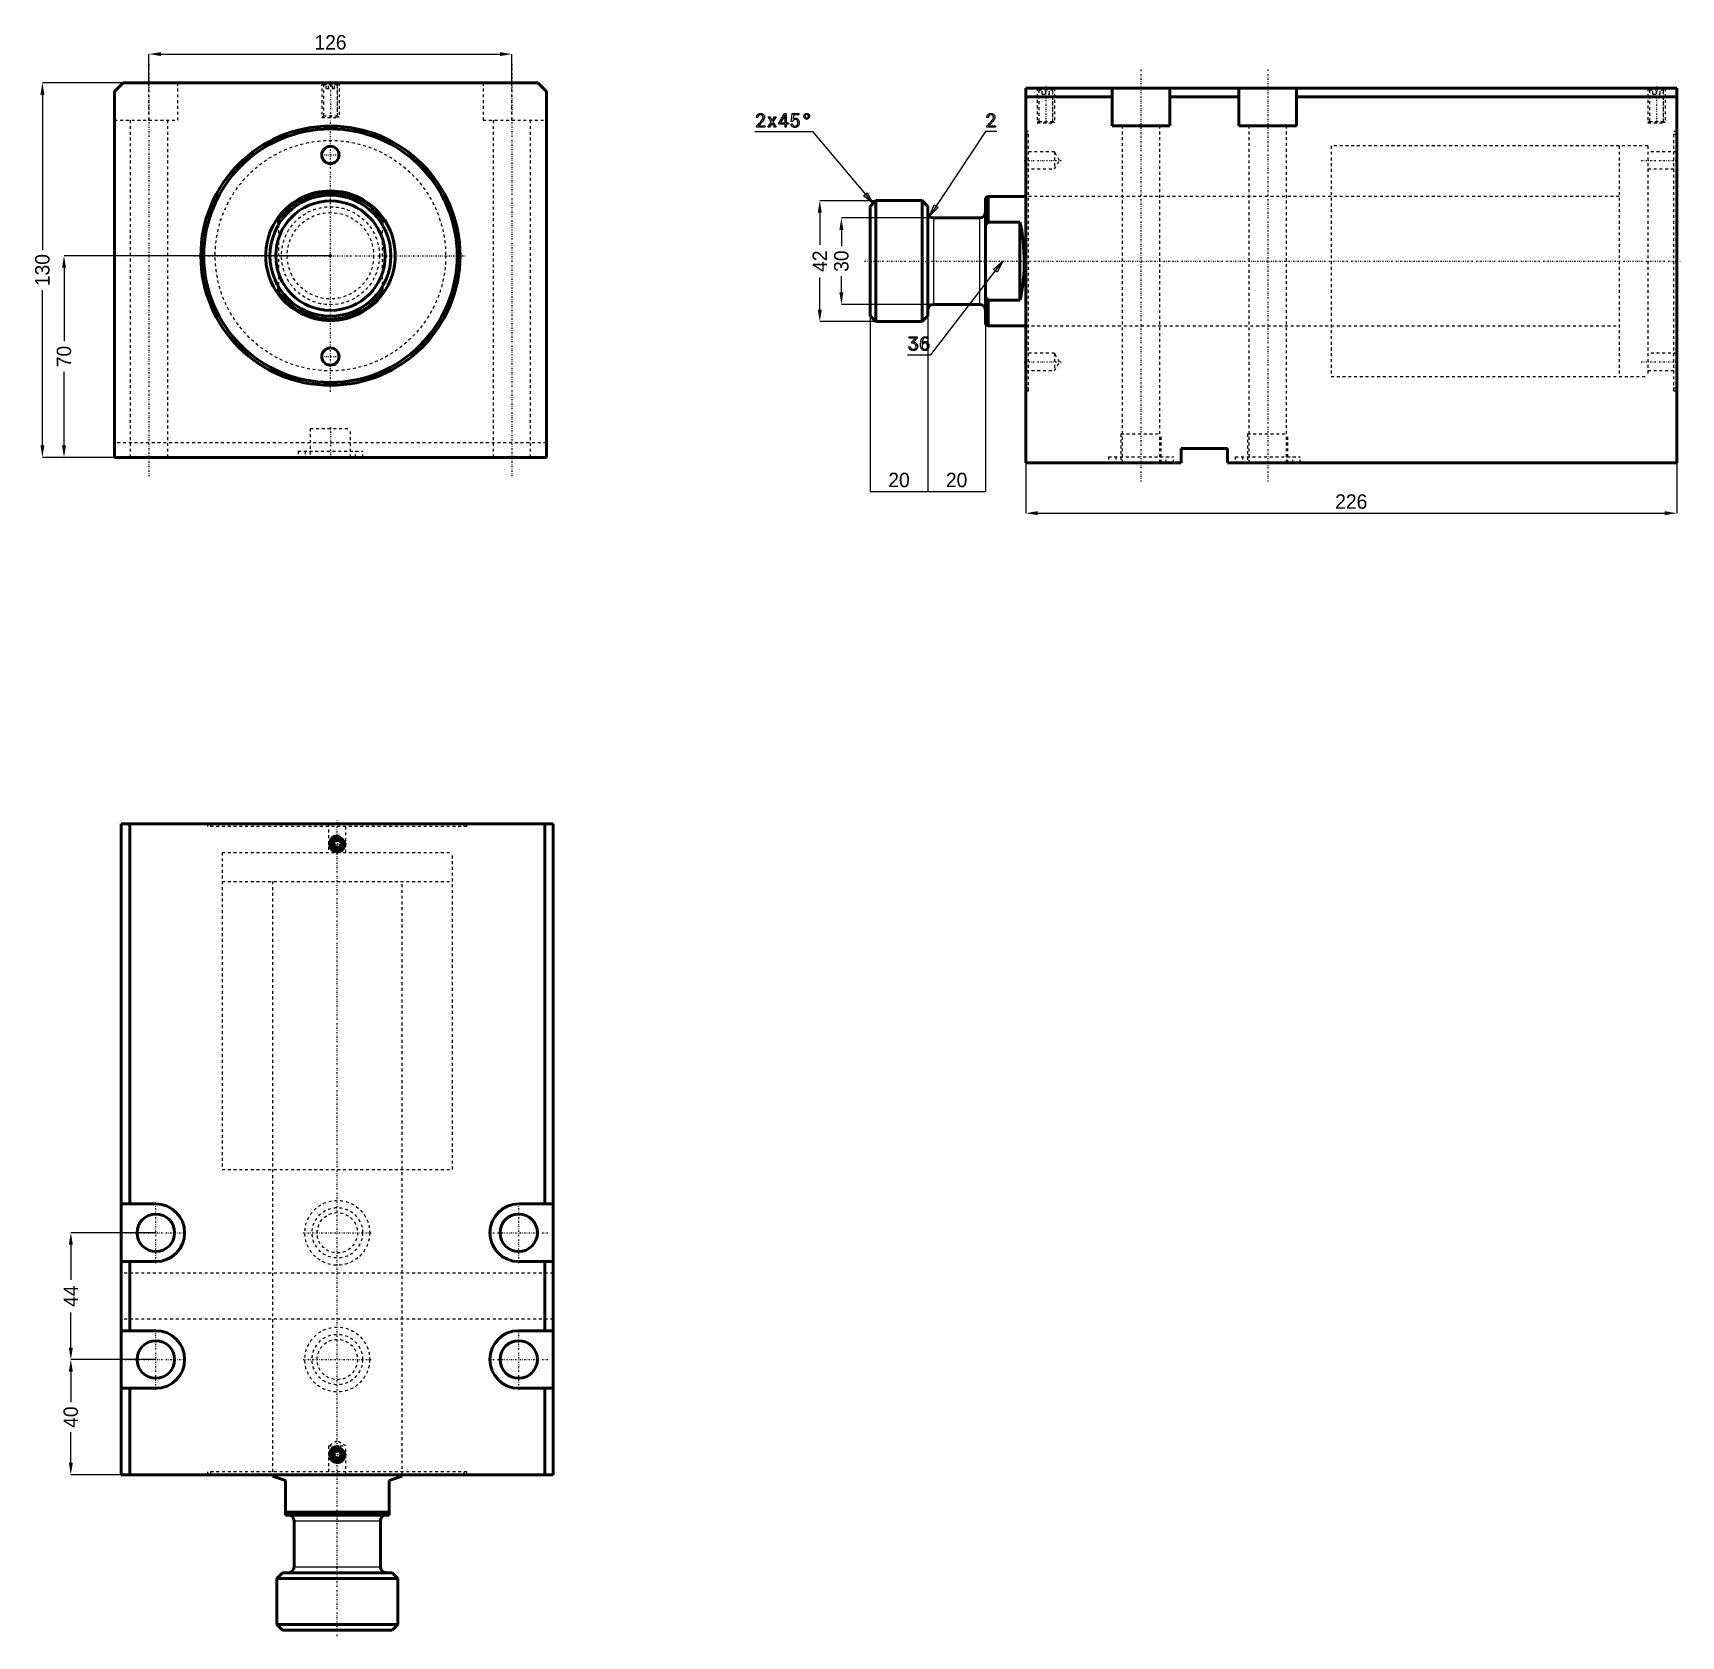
# Model space of a CAD drawing. Header units: millimetres. Extents: x -103 to 469, y -479 to 77.
import ezdxf

# ---------------------------------------------------------------- set-up
doc = ezdxf.new("R2010")
doc.units = ezdxf.units.MM
doc.linetypes.add('Center', pattern=[1.5, 0.45, -0.5, 0.05, -0.5])
doc.linetypes.add('Dashed', pattern=[2, 1, -1])
for name, color, linetype, lineweight in [('2d ConnectionPoints', 7, 'Continuous', 50), ('AM_0', 7, 'Continuous', 50), ('AM_4', 3, 'Continuous', 25), ('AM_5', 3, 'Continuous', 25), ('AM_7', 7, 'Center', 25), ('AM_9', 6, 'Dashed', 25)]:
    doc.layers.add(name, color=color, linetype=linetype, lineweight=lineweight)
doc.dimstyles.new('ISO-25', dxfattribs={"dimtxt": 2.5, "dimasz": 2.5, "dimexe": 1.25, "dimexo": 0.625, "dimtad": 1, "dimtxsty": 'Standard', "dimcen": 2.5, "dimadec": 0, "dimazin": 0, "dimtfac": 1, "dimtmove": 0, "dimatfit": 3, "dimfxl": 0, "dimarcsym": 0})

# ---------------------------------------------------------------- blocks, each defined once
blk = doc.blocks.new('1_JECX_MF_TLA_80_100_0_rod__0_in_JECX_MF_160_TLA_80_100_0__0')
at = {"layer": 'AM_0'}
for p, q in [((-18, 13.5), (-18, 10.82)), ((18, 13.5), (18, 10.82)), ((-18, -10.82), (-18, -13.5)), ((18, -10.82), (18, -13.5))]:
    blk.add_line(p, q, dxfattribs=at)
for points in [[(-18, 13.5), (-19.11, 11.88), (-20.07, 10.17), (-20.88, 8.38), (-21.53, 6.53), (-22.02, 4.63), (-22.34, 2.69), (-22.49, 0.73), (-22.47, -1.23), (-22.27, -3.18), (-21.91, -5.11), (-21.38, -7), (-20.69, -8.84), (-19.84, -10.61), (-18.84, -12.3), (-18, -13.5)], [(18, -13.5), (19.11, -11.88), (20.07, -10.17), (20.88, -8.38), (21.53, -6.53), (22.02, -4.63), (22.34, -2.69), (22.49, -0.73), (22.47, 1.23), (22.27, 3.18), (21.91, 5.11), (21.38, 7), (20.69, 8.84), (19.84, 10.61), (18.84, 12.3), (18, 13.5)]]:
    blk.add_lwpolyline(points, dxfattribs=at)
for radius in [21, 19]:
    blk.add_circle((0, 0), radius, dxfattribs=at)
for radius, start, end in [(22.5, 36.8699, 143.1301), (22, 35.0968, 144.9032), (22, 215.0968, 324.9032), (22.5, 216.8699, 323.1301)]:
    blk.add_arc((0, 0), radius, start, end, dxfattribs=at)
at = {"layer": 'AM_9'}
for p, q in [((-18, 10.82), (-18, -10.82)), ((18, 10.82), (18, -10.82))]:
    blk.add_line(p, q, dxfattribs=at)
for radius in [17, 15]:
    blk.add_circle((0, 0), radius, dxfattribs=at)
blk = doc.blocks.new('2_JECX_MF_EXLA_80_100_0_body__0_in_JECX_MF_160_TLA_80_100_0__0')
at = {"layer": 'AM_0'}
for p, q in [((-72, 60), (-75, 57)), ((72, 60), (-72, 60)), ((75, 57), (72, 60)), ((-75, 57), (-75, -70)), ((75, -70), (75, 57)), ((-75, -70), (75, -70))]:
    blk.add_line(p, q, dxfattribs=at)
for centre, radius in [((0, 0), 45), ((0, 0), 44), ((0, 35), 3), ((0, -35), 3)]:
    blk.add_circle(centre, radius, dxfattribs=at)
at = {"layer": 'AM_5', "linetype": 'Dashed'}
for p, q in [((-3, 60), (-3, 48)), ((3, 60), (3, 48))]:
    blk.add_line(p, q, dxfattribs=at)
at = {"layer": 'AM_7'}
for p, q in [((-63, 66.5), (-63, -76.5)), ((63, 66.5), (63, -76.5)), ((0, 60.6), (0, 47.4)), ((0, -47.25), (0, 47.25)), ((-3.15, 35), (3.15, 35)), ((-47.25, 0), (47.25, 0)), ((-3.15, -35), (3.15, -35)), ((0, -59.5), (0, -70.5))]:
    blk.add_line(p, q, dxfattribs=at)
at = {"layer": 'AM_9'}
for p, q in [((-63, 47), (-63, 60)), ((-53, 47), (-53, 60)), ((-3, 60), (-2.46, 59.46)), ((-2.46, 59.46), (-2.46, 48.54)), ((-2.46, 59.46), (2.46, 59.46)), ((-1.9, 60), (-2.4, 59.5)), ((-2.4, 59.5), (2.4, 59.5)), ((-2.4, 59.5), (-2.4, 48)), ((-1.44, 58), (-1.44, 60)), ((-1.44, 58), (1.44, 58)), ((-0.72, 58), (-0.72, 60)), ((0.72, 58), (0.72, 60)), ((1.44, 58), (1.44, 60)), ((2.4, 59.5), (1.9, 60)), ((2.4, 48), (2.4, 59.5)), ((2.46, 59.46), (3, 60)), ((2.46, 48.54), (2.46, 59.46)), ((53, 60), (53, 47)), ((63, 47), (63, 60)), ((-75, 47), (-53, 47)), ((-69.5, 47), (-69.5, -70)), ((-56.5, -70), (-56.5, 47)), ((-2.46, 48.54), (-3, 48)), ((-3, 48), (3, 48)), ((-2.46, 48.54), (2.46, 48.54)), ((3, 48), (2.46, 48.54)), ((53, 47), (75, 47)), ((56.5, 47), (56.5, -70)), ((69.5, -70), (69.5, 47)), ((-7, -60), (7, -60)), ((-7, -60), (-7, -70)), ((7, -70), (7, -60)), ((75, -65), (-75, -65)), ((-11.25, -67.9), (11.25, -67.9)), ((-11.25, -67.9), (-11.25, -70)), ((-8.75, -67.9), (-8.75, -70)), ((8.75, -70), (8.75, -67.9)), ((11.25, -70), (11.25, -67.9))]:
    blk.add_line(p, q, dxfattribs=at)
blk.add_circle((0, 0), 40, dxfattribs=at)
blk = doc.blocks.new('*D3')
at = {"layer": 'AM_5', "color": 0, "lineweight": -2}
for p, q in [((-63, 60), (-63, 70)), ((-58.83, 70), (58.83, 70)), ((63, 60), (63, 70))]:
    blk.add_line(p, q, dxfattribs=at)
at = {"layer": 'AM_5', "color": 0}
for points in [[(-58.83, 70.69), (-58.83, 69.31), (-63, 70)], [(58.83, 69.31), (58.83, 70.69), (63, 70)]]:
    blk.add_solid(points, dxfattribs=at)
at = {"layer": 'Defpoints', "color": 0}
for p in [(63, 70), (-63, 60), (63, 60)]:
    blk.add_point(p, dxfattribs=at)
at = {"layer": 'AM_5', "color": 0, "insert": (0, 74.05), "char_height": 5, "attachment_point": 5}
blk.add_mtext('126', dxfattribs=at)
blk = doc.blocks.new('*D4')
at = {"layer": 'AM_5', "color": 0, "lineweight": -2}
for p, q in [((-72, 60), (-100, 60)), ((-100, 55.83), (-100, 1.97)), ((-100, -65.83), (-100, -11.97)), ((-75, -70), (-100, -70))]:
    blk.add_line(p, q, dxfattribs=at)
at = {"layer": 'AM_5', "color": 0}
for points in [[(-99.31, 55.83), (-100.69, 55.83), (-100, 60)], [(-100.69, -65.83), (-99.31, -65.83), (-100, -70)]]:
    blk.add_solid(points, dxfattribs=at)
at = {"layer": 'Defpoints', "color": 0}
for p in [(-72, 60), (-100, -70), (-75, -70)]:
    blk.add_point(p, dxfattribs=at)
at = {"layer": 'AM_5', "color": 0, "insert": (-100, -5), "char_height": 5, "attachment_point": 5, "rotation": 90}
blk.add_mtext('130', dxfattribs=at)
blk = doc.blocks.new('*D5')
at = {"layer": 'AM_5', "color": 0, "lineweight": -2}
for p, q in [((0, 0), (-92.5, 0)), ((-92.5, -4.17), (-92.5, -29.72)), ((-92.5, -65.83), (-92.5, -40.28)), ((-75, -70), (-92.5, -70))]:
    blk.add_line(p, q, dxfattribs=at)
at = {"layer": 'AM_5', "color": 0}
for points in [[(-91.81, -4.17), (-93.19, -4.17), (-92.5, 0)], [(-93.19, -65.83), (-91.81, -65.83), (-92.5, -70)]]:
    blk.add_solid(points, dxfattribs=at)
at = {"layer": 'Defpoints', "color": 0}
for p in [(0, 0), (-92.5, -70), (-75, -70)]:
    blk.add_point(p, dxfattribs=at)
at = {"layer": 'AM_5', "color": 0, "insert": (-92.5, -35), "char_height": 5, "attachment_point": 5, "rotation": 90}
blk.add_mtext('70', dxfattribs=at)
blk = doc.blocks.new('1_JECX_MF_TLA_80_100_0_rod__0_in_JECX_MF_160_TLA_80_100_0__4')
at = {"layer": 'AM_0'}
for p, q in [((-22.5, 0), (-22.5, -0.54)), ((22.5, -0.54), (22.5, 0)), ((-18, -2), (-22.5, -0.54)), ((-18, -14), (-18, -2)), ((22.5, -0.54), (18, -2)), ((18, -2), (18, -14)), ((-18, -13), (18, -13)), ((-18, -14), (18, -14)), ((-15, -16), (-15, -32)), ((15, -32), (15, -16)), ((-19, -34), (-21, -36)), ((-19, -34), (19, -34)), ((21, -36), (19, -34)), ((-21, -36), (21, -36)), ((-21, -36), (-21, -52)), ((21, -52), (21, -36)), ((-21, -52), (-19, -54)), ((-21, -52), (21, -52)), ((-19, -54), (19, -54)), ((19, -54), (21, -52))]:
    blk.add_line(p, q, dxfattribs=at)
for centre, start, end in [((-17, -16), 0, 90), ((17, -16), 90, 180), ((-17, -32), 270, 360), ((17, -32), 180, 270)]:
    blk.add_arc(centre, 2, start, end, dxfattribs=at)
at = {"layer": 'AM_4'}
for p, q in [((-15, -16), (15, -16)), ((-15, -32), (15, -32))]:
    blk.add_line(p, q, dxfattribs=at)
at = {"layer": 'AM_7'}
blk.add_line((0, -56), (0, 227.5), dxfattribs=at)
at = {"layer": 'AM_9'}
for p, q in [((-40, 216), (40, 216)), ((-40, 216), (-40, 206)), ((40, 206), (40, 216)), ((-40, 206), (40, 206)), ((-22.5, 206), (-22.5, 0)), ((22.5, 0), (22.5, 206))]:
    blk.add_line(p, q, dxfattribs=at)
blk = doc.blocks.new('2_JECX_MF_EXLA_80_100_0_body__0_in_JECX_MF_160_TLA_80_100_0__4')
at = {"layer": 'AM_0'}
for p, q in [((75, 226), (-75, 226)), ((-75, 226), (-75, 0)), ((-72, 226), (-72, 94)), ((72, 226), (72, 94)), ((75, 226), (75, 0)), ((-0.72, 220.25), (-1.44, 219)), ((-1.44, 219), (-0.72, 217.75)), ((0.72, 220.25), (-0.72, 220.25)), ((-0.72, 217.75), (0.72, 217.75)), ((1.44, 219), (0.72, 220.25)), ((0.72, 217.75), (1.44, 219)), ((-63, 94), (-75, 94)), ((75, 94), (63, 94)), ((-75, 74), (-63, 74)), ((-72, 74), (-72, 50)), ((63, 74), (75, 74)), ((72, 74), (72, 50)), ((-63, 50), (-75, 50)), ((75, 50), (63, 50)), ((-75, 30), (-63, 30)), ((-72, 30), (-72, 0)), ((63, 30), (75, 30)), ((72, 30), (72, 0)), ((-0.72, 8.25), (-1.44, 7)), ((-1.44, 7), (-0.72, 5.75)), ((0.72, 8.25), (-0.72, 8.25)), ((-0.72, 5.75), (0.72, 5.75)), ((1.44, 7), (0.72, 8.25)), ((0.72, 5.75), (1.44, 7)), ((75, 0), (-75, 0))]:
    blk.add_line(p, q, dxfattribs=at)
for centre, radius in [((0, 219), 2.46), ((0, 219), 2.4), ((0, 219), 1.9), ((-63, 84), 6.5), ((63, 84), 6.5), ((-63, 40), 6.5), ((63, 40), 6.5), ((0, 7), 2.46), ((0, 7), 2.4), ((0, 7), 1.9)]:
    blk.add_circle(centre, radius, dxfattribs=at)
for centre, start, end in [((-63, 84), 270, 90), ((63, 84), 90, 270), ((-63, 40), 270, 90), ((63, 40), 90, 270)]:
    blk.add_arc(centre, 10, start, end, dxfattribs=at)
at = {"layer": 'AM_5'}
for centre in [(0, 219), (0, 7)]:
    blk.add_arc(centre, 3, 75, 15, dxfattribs=at)
at = {"layer": 'AM_7'}
for p, q in [((-3.15, 219), (3.15, 219)), ((-63, 73.5), (-63, 94.5)), ((63, 73.5), (63, 94.5)), ((-73.5, 84), (-52.5, 84)), ((-11.81, 84), (11.81, 84)), ((52.5, 84), (73.5, 84)), ((-63, 29.5), (-63, 50.5)), ((63, 29.5), (63, 50.5)), ((-73.5, 40), (-52.5, 40)), ((-11.81, 40), (11.81, 40)), ((52.5, 40), (73.5, 40)), ((-3.15, 7), (3.15, 7))]:
    blk.add_line(p, q, dxfattribs=at)
at = {"layer": 'AM_9'}
for p, q in [((-45, 226), (-45, 225)), ((45, 225), (-45, 225)), ((-44, 226), (-44, 225)), ((-3, 226), (-3, 216)), ((3, 216), (3, 226)), ((44, 225), (44, 226)), ((45, 225), (45, 226)), ((-40, 216), (40, 216)), ((-40, 216), (-40, 106)), ((40, 106), (40, 216)), ((-40, 106), (40, 106)), ((-22.5, 106), (-22.5, 0)), ((22.5, 0), (22.5, 106)), ((75, 70), (-75, 70)), ((75, 54), (-75, 54)), ((0, 11.73), (-3, 10)), ((3, 10), (0, 11.73)), ((-3, 10), (-3, 0)), ((-3, 10), (3, 10)), ((3, 0), (3, 10)), ((45, 1), (-45, 1)), ((-45, 1), (-45, 0)), ((-44, 1), (-44, 0)), ((44, 0), (44, 1)), ((45, 0), (45, 1))]:
    blk.add_line(p, q, dxfattribs=at)
for centre, radius in [((0, 84), 11.25), ((0, 84), 8.75), ((0, 84), 7), ((0, 40), 11.25), ((0, 40), 8.75), ((0, 40), 7)]:
    blk.add_circle(centre, radius, dxfattribs=at)
blk = doc.blocks.new('*D11')
at = {"layer": 'AM_5', "color": 0, "lineweight": -2}
for p, q in [((-60.63, -339.22), (-90.13, -339.22)), ((-90.13, -343.39), (-90.13, -355.55)), ((-90.13, -379.05), (-90.13, -366.89)), ((-60.63, -383.22), (-90.13, -383.22))]:
    blk.add_line(p, q, dxfattribs=at)
at = {"layer": 'AM_5', "color": 0}
for points in [[(-90.83, -343.39), (-89.44, -343.39), (-90.13, -339.22)], [(-90.83, -379.05), (-89.44, -379.05), (-90.13, -383.22)]]:
    blk.add_solid(points, dxfattribs=at)
at = {"layer": 'Defpoints', "color": 0}
for p in [(-90.13, -339.22), (-60.63, -339.22), (-60.63, -383.22)]:
    blk.add_point(p, dxfattribs=at)
at = {"layer": 'AM_5', "color": 0, "insert": (-90.13, -361.22), "char_height": 5, "attachment_point": 5, "rotation": 90}
blk.add_mtext('44', dxfattribs=at)
blk = doc.blocks.new('*D12')
at = {"layer": 'AM_5', "color": 0, "lineweight": -2}
for p, q in [((-60.63, -383.22), (-90.13, -383.22)), ((-90.13, -387.39), (-90.13, -397.97)), ((-90.13, -419.05), (-90.13, -408.47)), ((-72.63, -423.22), (-90.13, -423.22))]:
    blk.add_line(p, q, dxfattribs=at)
at = {"layer": 'AM_5', "color": 0}
for points in [[(-90.83, -387.39), (-89.44, -387.39), (-90.13, -383.22)], [(-90.83, -419.05), (-89.44, -419.05), (-90.13, -423.22)]]:
    blk.add_solid(points, dxfattribs=at)
at = {"layer": 'Defpoints', "color": 0}
for p in [(-60.63, -383.22), (-90.13, -423.22), (-72.63, -423.22)]:
    blk.add_point(p, dxfattribs=at)
at = {"layer": 'AM_5', "color": 0, "insert": (-90.13, -403.22), "char_height": 5, "attachment_point": 5, "rotation": 90}
blk.add_mtext('40', dxfattribs=at)
blk = doc.blocks.new('1_JECX_MF_TLA_80_100_0_rod__0_in_JECX_MF_160_TLA_80_100_0__2')
at = {"layer": 'AM_0'}
for p, q in [((-52, 21), (-54, 19)), ((-54, 19), (-54, -19)), ((-36, 21), (-52, 21)), ((-52, 21), (-52, -21)), ((-34, 19), (-36, 21)), ((-36, 21), (-36, -21)), ((-34, 19), (-34, -19)), ((-13, 22.5), (-14, 22)), ((-14, 22), (-14, -22)), ((0, 22.5), (-13, 22.5)), ((-13, 22.5), (-13, 13.5)), ((-16, 15), (-32, 15)), ((-13, 13.5), (-14, 12.65)), ((-2, 13.5), (-13, 13.5)), ((-2, 13.5), (-2, -13.5)), ((-32, -15), (-16, -15)), ((-14, -12.65), (-13, -13.5)), ((-13, -13.5), (-2, -13.5)), ((-13, -13.5), (-13, -22.5)), ((-54, -19), (-52, -21)), ((-52, -21), (-36, -21)), ((-36, -21), (-34, -19)), ((-14, -22), (-13, -22.5)), ((-13, -22.5), (0, -22.5))]:
    blk.add_line(p, q, dxfattribs=at)
blk.add_lwpolyline([(-2, -13.5), (-1.64, -11.88), (-1.33, -10.17), (-1.06, -8.38), (-0.85, -6.53), (-0.69, -4.63), (-0.59, -2.69), (-0.54, -0.73), (-0.55, 1.23), (-0.61, 3.18), (-0.73, 5.11), (-0.9, 7), (-1.13, 8.84), (-1.4, 10.61), (-1.73, 12.3), (-2, 13.5)], dxfattribs=at)
for centre, start, end in [((-32, 17), 180, 270), ((-16, 17), 270, 360), ((-32, -17), 90, 180), ((-16, -17), 0, 90)]:
    blk.add_arc(centre, 2, start, end, dxfattribs=at)
at = {"layer": 'AM_4'}
for p, q in [((-32, 15), (-32, -15)), ((-16, 15), (-16, -15))]:
    blk.add_line(p, q, dxfattribs=at)
at = {"layer": 'AM_7'}
blk.add_line((-56, 0), (227.5, 0), dxfattribs=at)
at = {"layer": 'AM_9'}
for p, q in [((216, 40), (206, 40)), ((206, 40), (206, -40)), ((216, 40), (216, -40)), ((206, 22.5), (0, 22.5)), ((0, -22.5), (206, -22.5)), ((206, -40), (216, -40))]:
    blk.add_line(p, q, dxfattribs=at)
blk = doc.blocks.new('2_JECX_MF_EXLA_80_100_0_body__0_in_JECX_MF_160_TLA_80_100_0__2')
at = {"layer": 'AM_0'}
for p, q in [((0, -70), (0, 60)), ((226, 60), (0, 60)), ((30, 60), (30, 47)), ((50, 47), (50, 60)), ((74, 60), (74, 47)), ((94, 47), (94, 60)), ((226, -70), (226, 60)), ((30, 57), (0, 57)), ((74, 57), (50, 57)), ((226, 57), (94, 57)), ((30, 47), (50, 47)), ((74, 47), (94, 47)), ((54, -65), (54, -70)), ((70, -65), (54, -65)), ((70, -70), (70, -65)), ((54, -70), (0, -70)), ((226, -70), (70, -70))]:
    blk.add_line(p, q, dxfattribs=at)
at = {"layer": 'AM_5', "linetype": 'Dashed'}
for p, q in [((4, 60), (4, 48)), ((10, 60), (10, 48)), ((216, 60), (216, 48)), ((222, 60), (222, 48))]:
    blk.add_line(p, q, dxfattribs=at)
at = {"layer": 'AM_7'}
for p, q in [((40, 66.5), (40, -76.5)), ((84, 66.5), (84, -76.5)), ((7, 60.6), (7, 47.4)), ((219, 60.6), (219, 47.4)), ((-0.59, 35), (12.32, 35)), ((213.68, 35), (226.59, 35)), ((-0.59, -35), (12.32, -35)), ((213.68, -35), (226.59, -35))]:
    blk.add_line(p, q, dxfattribs=at)
at = {"layer": 'AM_9'}
for p, q in [((4, 60), (4.54, 59.46)), ((4.54, 59.46), (4.54, 48.54)), ((4.54, 59.46), (9.46, 59.46)), ((5.1, 60), (4.6, 59.5)), ((4.6, 59.5), (4.6, 48)), ((4.6, 59.5), (9.4, 59.5)), ((5.75, 58), (5.75, 60)), ((5.75, 58), (8.25, 58)), ((7, 58), (7, 60)), ((8.25, 58), (8.25, 60)), ((9.4, 59.5), (8.9, 60)), ((9.4, 48), (9.4, 59.5)), ((9.46, 59.46), (10, 60)), ((9.46, 48.54), (9.46, 59.46)), ((216, 60), (216.54, 59.46)), ((216.54, 59.46), (216.54, 48.54)), ((216.54, 59.46), (221.46, 59.46)), ((217.1, 60), (216.6, 59.5)), ((216.6, 59.5), (221.4, 59.5)), ((216.6, 59.5), (216.6, 48)), ((217.75, 58), (217.75, 60)), ((217.75, 58), (220.25, 58)), ((219, 58), (219, 60)), ((220.25, 58), (220.25, 60)), ((221.4, 59.5), (220.9, 60)), ((221.4, 48), (221.4, 59.5)), ((221.46, 59.46), (222, 60)), ((221.46, 48.54), (221.46, 59.46)), ((4.54, 48.54), (4, 48)), ((4, 48), (10, 48)), ((4.54, 48.54), (9.46, 48.54)), ((10, 48), (9.46, 48.54)), ((33.5, 47), (33.5, -70)), ((46.5, -70), (46.5, 47)), ((77.5, 47), (77.5, -70)), ((90.5, -70), (90.5, 47)), ((216.54, 48.54), (216, 48)), ((216, 48), (222, 48)), ((216.54, 48.54), (221.46, 48.54)), ((222, 48), (221.46, 48.54)), ((1, 45), (0, 45)), ((1, 44), (0, 44)), ((1, -45), (1, 45)), ((225, -45), (225, 45)), ((226, 45), (225, 45)), ((226, 44), (225, 44)), ((10, 38), (0, 38)), ((11.73, 35), (10, 38)), ((10, 38), (10, 32)), ((10, 32), (11.73, 35)), ((216, 40), (106, 40)), ((106, 40), (106, -40)), ((216, 40), (216, -40)), ((226, 38), (216, 38)), ((0, 32), (10, 32)), ((216, 32), (226, 32)), ((106, 22.5), (0, 22.5)), ((0, -22.5), (106, -22.5)), ((10, -32), (0, -32)), ((11.73, -35), (10, -32)), ((10, -32), (10, -38)), ((226, -32), (216, -32)), ((0, -38), (10, -38)), ((10, -38), (11.73, -35)), ((106, -40), (216, -40)), ((216, -38), (226, -38)), ((0, -44), (1, -44)), ((0, -45), (1, -45)), ((225, -44), (226, -44)), ((225, -45), (226, -45)), ((33, -60), (47, -60)), ((33, -60), (33, -70)), ((47, -70), (47, -60)), ((77, -60), (91, -60)), ((77, -60), (77, -70)), ((91, -70), (91, -60)), ((28.75, -67.9), (51.25, -67.9)), ((28.75, -67.9), (28.75, -70)), ((31.25, -67.9), (31.25, -70)), ((48.75, -70), (48.75, -67.9)), ((51.25, -70), (51.25, -67.9)), ((72.75, -67.9), (95.25, -67.9)), ((72.75, -67.9), (72.75, -70)), ((75.25, -67.9), (75.25, -70)), ((92.75, -70), (92.75, -67.9)), ((95.25, -70), (95.25, -67.9))]:
    blk.add_line(p, q, dxfattribs=at)
blk = doc.blocks.new('*D21')
at = {"layer": 'AM_5', "color": 0, "lineweight": -2}
for p, q in [((241.39, -71.89), (241.39, -89.39)), ((467.39, -71.89), (467.39, -89.39)), ((245.55, -89.39), (463.22, -89.39))]:
    blk.add_line(p, q, dxfattribs=at)
at = {"layer": 'AM_5', "color": 0}
for points in [[(245.55, -88.69), (245.55, -90.08), (241.39, -89.39)], [(463.22, -88.69), (463.22, -90.08), (467.39, -89.39)]]:
    blk.add_solid(points, dxfattribs=at)
at = {"layer": 'Defpoints', "color": 0}
for p in [(241.39, -71.89), (467.39, -71.89), (467.39, -89.39)]:
    blk.add_point(p, dxfattribs=at)
at = {"layer": 'AM_5', "color": 0, "insert": (354.39, -85.39), "char_height": 5, "attachment_point": 5}
blk.add_mtext('226', dxfattribs=at)
blk = doc.blocks.new('*D22')
at = {"layer": 'AM_5', "color": 0, "lineweight": -2}
for p, q in [((207.39, -20.89), (207.39, -81.89)), ((227.39, -18.89), (227.39, -81.89)), ((207.39, -81.89), (227.39, -81.89))]:
    blk.add_line(p, q, dxfattribs=at)
at = {"layer": 'Defpoints', "color": 0}
for p in [(207.39, -20.89), (227.39, -18.89), (227.39, -81.89)]:
    blk.add_point(p, dxfattribs=at)
at = {"layer": 'AM_5', "color": 0, "insert": (217.39, -77.89), "char_height": 5, "attachment_point": 5}
blk.add_mtext('20', dxfattribs=at)
blk = doc.blocks.new('*D23')
at = {"layer": 'AM_5', "color": 0, "lineweight": -2}
for p, q in [((187.39, -20.89), (187.39, -81.89)), ((207.39, -20.89), (207.39, -81.89)), ((187.39, -81.89), (207.39, -81.89))]:
    blk.add_line(p, q, dxfattribs=at)
at = {"layer": 'Defpoints', "color": 0}
for p in [(187.39, -20.89), (207.39, -20.89), (207.39, -81.89)]:
    blk.add_point(p, dxfattribs=at)
at = {"layer": 'AM_5', "color": 0, "insert": (197.39, -77.89), "char_height": 5, "attachment_point": 5}
blk.add_mtext('20', dxfattribs=at)
blk = doc.blocks.new('*D24')
at = {"layer": 'AM_5', "color": 0, "lineweight": -2}
for p, q in [((189.39, 19.11), (169.89, 19.11)), ((169.89, 14.94), (169.89, 3.78)), ((169.89, -18.72), (169.89, -7.56)), ((189.39, -22.89), (169.89, -22.89))]:
    blk.add_line(p, q, dxfattribs=at)
at = {"layer": 'AM_5', "color": 0}
for points in [[(169.19, 14.94), (170.58, 14.94), (169.89, 19.11)], [(169.19, -18.72), (170.58, -18.72), (169.89, -22.89)]]:
    blk.add_solid(points, dxfattribs=at)
at = {"layer": 'Defpoints', "color": 0}
for p in [(169.89, 19.11), (189.39, 19.11), (189.39, -22.89)]:
    blk.add_point(p, dxfattribs=at)
at = {"layer": 'AM_5', "color": 0, "insert": (169.89, -1.89), "char_height": 5, "attachment_point": 5, "rotation": 90}
blk.add_mtext('42', dxfattribs=at)
blk = doc.blocks.new('*D25')
at = {"layer": 'AM_5', "color": 0, "lineweight": -2}
for p, q in [((209.39, 13.11), (177.39, 13.11)), ((177.39, 8.94), (177.39, 3.36)), ((177.39, -12.72), (177.39, -7.14)), ((209.39, -16.89), (177.39, -16.89))]:
    blk.add_line(p, q, dxfattribs=at)
at = {"layer": 'AM_5', "color": 0}
for points in [[(176.69, 8.94), (178.08, 8.94), (177.39, 13.11)], [(176.69, -12.72), (178.08, -12.72), (177.39, -16.89)]]:
    blk.add_solid(points, dxfattribs=at)
at = {"layer": 'Defpoints', "color": 0}
for p in [(177.39, 13.11), (209.39, 13.11), (209.39, -16.89)]:
    blk.add_point(p, dxfattribs=at)
at = {"layer": 'AM_5', "color": 0, "insert": (177.39, -1.89), "char_height": 5, "attachment_point": 5, "rotation": 90}
blk.add_mtext('30', dxfattribs=at)

msp = doc.modelspace()

# ---------------------------------------------------------------- linework, layer by layer
at = {"layer": '2d ConnectionPoints'}
for p in [(0, 0), (241.386, -1.889), (2.369, -423.219)]:
    msp.add_point(p, dxfattribs=at)
at = {"layer": 'AM_5'}
for p, q in [((147.386, 43.111), (167.386, 43.111)), ((167.386, 43.111), (188.386, 18.111)), ((227.386, 43.111), (207.972, 13.697)), ((231.386, 43.111), (227.386, 43.111)), ((208.386, -34.389), (233.386, -1.889)), ((200.386, -34.389), (208.386, -34.389))]:
    msp.add_line(p, q, dxfattribs=at)
for points in [[(148.033, 45.222), (148.033, 45.222), (148.247, 45.418), (148.552, 45.704), (148.552, 45.704), (148.838, 45.98), (149.017, 46.16), (149.017, 46.16), (149.19, 46.341), (149.437, 46.625), (149.437, 46.625), (149.67, 46.925), (149.817, 47.133), (149.817, 47.133), (149.947, 47.341), (150.088, 47.637), (150.088, 47.637), (150.163, 47.914), (150.178, 48.089), (150.178, 48.089), (150.173, 48.187), (150.15, 48.325), (150.15, 48.325), (150.107, 48.454), (150.067, 48.534), (150.067, 48.534), (150.02, 48.608), (149.936, 48.707), (149.936, 48.707), (149.837, 48.79), (149.763, 48.836), (149.763, 48.836), (149.684, 48.875), (149.558, 48.917), (149.558, 48.917), (149.424, 48.939), (149.329, 48.943), (149.329, 48.943), (149.225, 48.939), (149.078, 48.916), (149.078, 48.916), (148.94, 48.873), (148.855, 48.833), (148.855, 48.833), (148.775, 48.785), (148.67, 48.698), (148.67, 48.698), (148.58, 48.593), (148.53, 48.513), (148.53, 48.513), (148.488, 48.426), (148.442, 48.284), (148.442, 48.284), (148.418, 48.129), (148.413, 48.017), (147.925, 48.017), (147.925, 48.017), (147.933, 48.184), (147.973, 48.416), (147.973, 48.416), (148.046, 48.627), (148.114, 48.755), (148.114, 48.755), (148.195, 48.872), (148.335, 49.026), (148.335, 49.026), (148.5, 49.153), (148.623, 49.223), (148.623, 49.223), (148.753, 49.28), (148.959, 49.342), (148.959, 49.342), (149.177, 49.376), (149.329, 49.382), (149.329, 49.382), (149.472, 49.376), (149.678, 49.345), (149.678, 49.345), (149.875, 49.286), (150.002, 49.233), (150.002, 49.233), (150.122, 49.167), (150.283, 49.048), (150.283, 49.048), (150.421, 48.904), (150.501, 48.794), (150.501, 48.794), (150.568, 48.674), (150.641, 48.479), (150.641, 48.479), (150.68, 48.265), (150.688, 48.111), (150.688, 48.111), (150.677, 47.938), (150.619, 47.672), (150.619, 47.672), (150.511, 47.398), (150.412, 47.211), (150.412, 47.211), (150.297, 47.025), (150.112, 46.757), (150.112, 46.757), (149.91, 46.5), (149.767, 46.335), (149.767, 46.335), (149.612, 46.168), (149.352, 45.897), (149.352, 45.897), (149.059, 45.602), (148.845, 45.391), (148.501, 45.053), (150.828, 45.05), (150.828, 44.611), (147.86, 44.611), (147.86, 45.066), (148.033, 45.222)], [(153.056, 46.395), (151.958, 48.186), (152.527, 48.186), (153.346, 46.831), (154.207, 48.186), (154.724, 48.186), (153.638, 46.438), (154.776, 44.611), (154.2, 44.611), (153.336, 46.015), (152.423, 44.611), (151.896, 44.611), (153.056, 46.395)], [(157.81, 45.651), (155.704, 45.651), (155.704, 46.074), (157.622, 49.324), (158.265, 49.324), (158.265, 46.09), (158.967, 46.09), (158.967, 45.651), (158.265, 45.651), (158.265, 44.611), (157.81, 44.611), (157.81, 45.651)], [(157.817, 46.09), (157.817, 48.778), (156.263, 46.09), (157.817, 46.09)], [(161.268, 44.553), (161.268, 44.553), (161.121, 44.558), (160.912, 44.584), (160.912, 44.584), (160.715, 44.633), (160.592, 44.678), (160.592, 44.678), (160.476, 44.733), (160.32, 44.837), (160.32, 44.837), (160.186, 44.966), (160.109, 45.066), (160.109, 45.066), (160.044, 45.177), (159.974, 45.364), (159.974, 45.364), (159.936, 45.575), (159.929, 45.729), (160.436, 45.729), (160.436, 45.729), (160.445, 45.583), (160.495, 45.393), (160.495, 45.393), (160.586, 45.236), (160.671, 45.151), (160.671, 45.151), (160.771, 45.08), (160.943, 45.004), (160.943, 45.004), (161.141, 44.963), (161.287, 44.956), (161.287, 44.956), (161.413, 44.963), (161.585, 44.999), (161.585, 44.999), (161.736, 45.066), (161.827, 45.128), (161.827, 45.128), (161.908, 45.201), (162.013, 45.327), (162.013, 45.327), (162.097, 45.472), (162.142, 45.58), (162.142, 45.58), (162.178, 45.694), (162.218, 45.872), (162.218, 45.872), (162.239, 46.06), (162.243, 46.191), (162.243, 46.191), (162.239, 46.31), (162.218, 46.484), (162.218, 46.484), (162.18, 46.65), (162.145, 46.758), (162.145, 46.758), (162.102, 46.86), (162.023, 46.997), (162.023, 46.997), (161.925, 47.116), (161.849, 47.185), (161.849, 47.185), (161.766, 47.244), (161.628, 47.307), (161.628, 47.307), (161.472, 47.341), (161.359, 47.348), (161.359, 47.348), (161.238, 47.34), (161.068, 47.298), (161.068, 47.298), (160.91, 47.221), (160.813, 47.149), (160.813, 47.149), (160.724, 47.064), (160.614, 46.915), (160.614, 46.915), (160.533, 46.739), (160.494, 46.607), (160, 46.607), (160.338, 49.337), (162.633, 49.337), (162.633, 48.914), (160.8, 48.914), (160.592, 47.351), (160.592, 47.351), (160.66, 47.435), (160.768, 47.545), (160.768, 47.545), (160.881, 47.635), (160.959, 47.684), (160.959, 47.684), (161.041, 47.724), (161.174, 47.768), (161.174, 47.768), (161.32, 47.792), (161.424, 47.796), (161.424, 47.796), (161.583, 47.788), (161.806, 47.743), (161.806, 47.743), (162.008, 47.659), (162.132, 47.582), (162.132, 47.582), (162.246, 47.49), (162.395, 47.329), (162.395, 47.329), (162.519, 47.14), (162.587, 46.998), (162.587, 46.998), (162.643, 46.847), (162.704, 46.609), (162.704, 46.609), (162.737, 46.355), (162.743, 46.178), (162.743, 46.178), (162.736, 45.991), (162.697, 45.727), (162.697, 45.727), (162.625, 45.483), (162.558, 45.331), (162.558, 45.331), (162.478, 45.19), (162.335, 45.003), (162.335, 45.003), (162.166, 44.846), (162.038, 44.757), (162.038, 44.757), (161.9, 44.684), (161.678, 44.604), (161.678, 44.604), (161.438, 44.561), (161.268, 44.553)], [(165.342, 47.406), (165.342, 47.406), (165.24, 47.412), (165.092, 47.44), (165.092, 47.44), (164.951, 47.492), (164.861, 47.541), (164.861, 47.541), (164.777, 47.599), (164.663, 47.7), (164.663, 47.7), (164.566, 47.818), (164.51, 47.907), (164.51, 47.907), (164.464, 48.001), (164.413, 48.147), (164.413, 48.147), (164.386, 48.301), (164.38, 48.407), (164.38, 48.407), (164.386, 48.514), (164.413, 48.667), (164.413, 48.667), (164.464, 48.814), (164.51, 48.908), (164.51, 48.908), (164.566, 48.996), (164.663, 49.114), (164.663, 49.114), (164.777, 49.216), (164.861, 49.273), (164.861, 49.273), (164.951, 49.322), (165.092, 49.374), (165.092, 49.374), (165.24, 49.403), (165.342, 49.408), (165.342, 49.408), (165.445, 49.403), (165.592, 49.374), (165.592, 49.374), (165.732, 49.322), (165.822, 49.273), (165.822, 49.273), (165.906, 49.216), (166.018, 49.115), (166.018, 49.115), (166.115, 48.997), (166.17, 48.909), (166.17, 48.909), (166.216, 48.816), (166.266, 48.669), (166.266, 48.669), (166.293, 48.515), (166.298, 48.407), (166.298, 48.407), (166.293, 48.3), (166.266, 48.145), (166.266, 48.145), (166.216, 47.998), (166.17, 47.905), (166.17, 47.905), (166.115, 47.817), (166.018, 47.699), (166.018, 47.699), (165.906, 47.599), (165.822, 47.541), (165.822, 47.541), (165.732, 47.492), (165.592, 47.44), (165.592, 47.44), (165.445, 47.412), (165.342, 47.406)], [(165.342, 47.803), (165.342, 47.803), (165.404, 47.806), (165.493, 47.823), (165.493, 47.823), (165.577, 47.855), (165.632, 47.884), (165.632, 47.884), (165.683, 47.919), (165.751, 47.98), (165.751, 47.98), (165.81, 48.051), (165.843, 48.105), (165.843, 48.105), (165.871, 48.162), (165.901, 48.25), (165.901, 48.25), (165.918, 48.343), (165.921, 48.407), (165.921, 48.407), (165.918, 48.471), (165.901, 48.564), (165.901, 48.564), (165.871, 48.653), (165.843, 48.709), (165.843, 48.709), (165.81, 48.763), (165.751, 48.835), (165.751, 48.835), (165.683, 48.896), (165.632, 48.93), (165.632, 48.93), (165.577, 48.96), (165.493, 48.991), (165.493, 48.991), (165.404, 49.008), (165.342, 49.012), (165.342, 49.012), (165.281, 49.008), (165.192, 48.991), (165.192, 48.991), (165.106, 48.96), (165.052, 48.93), (165.052, 48.93), (165, 48.896), (164.931, 48.835), (164.931, 48.835), (164.871, 48.763), (164.837, 48.709), (164.837, 48.709), (164.808, 48.653), (164.777, 48.564), (164.777, 48.564), (164.761, 48.471), (164.757, 48.407), (164.757, 48.407), (164.761, 48.343), (164.777, 48.25), (164.777, 48.25), (164.808, 48.162), (164.837, 48.105), (164.837, 48.105), (164.871, 48.051), (164.931, 47.98), (164.931, 47.98), (165, 47.919), (165.052, 47.884), (165.052, 47.884), (165.106, 47.855), (165.192, 47.823), (165.192, 47.823), (165.281, 47.806), (165.342, 47.803)], [(228.033, 45.222), (228.033, 45.222), (228.247, 45.418), (228.552, 45.704), (228.552, 45.704), (228.838, 45.98), (229.017, 46.16), (229.017, 46.16), (229.19, 46.341), (229.437, 46.625), (229.437, 46.625), (229.67, 46.925), (229.817, 47.133), (229.817, 47.133), (229.947, 47.341), (230.088, 47.637), (230.088, 47.637), (230.163, 47.914), (230.178, 48.089), (230.178, 48.089), (230.173, 48.187), (230.15, 48.325), (230.15, 48.325), (230.107, 48.454), (230.067, 48.534), (230.067, 48.534), (230.02, 48.608), (229.936, 48.707), (229.936, 48.707), (229.837, 48.79), (229.763, 48.836), (229.763, 48.836), (229.684, 48.875), (229.558, 48.917), (229.558, 48.917), (229.424, 48.939), (229.329, 48.943), (229.329, 48.943), (229.225, 48.939), (229.078, 48.916), (229.078, 48.916), (228.94, 48.873), (228.855, 48.833), (228.855, 48.833), (228.775, 48.785), (228.67, 48.698), (228.67, 48.698), (228.58, 48.593), (228.53, 48.513), (228.53, 48.513), (228.488, 48.426), (228.442, 48.284), (228.442, 48.284), (228.418, 48.129), (228.413, 48.017), (227.925, 48.017), (227.925, 48.017), (227.933, 48.184), (227.973, 48.416), (227.973, 48.416), (228.046, 48.627), (228.114, 48.755), (228.114, 48.755), (228.195, 48.872), (228.335, 49.026), (228.335, 49.026), (228.5, 49.153), (228.623, 49.223), (228.623, 49.223), (228.753, 49.28), (228.959, 49.342), (228.959, 49.342), (229.177, 49.376), (229.329, 49.382), (229.329, 49.382), (229.472, 49.376), (229.678, 49.345), (229.678, 49.345), (229.875, 49.286), (230.002, 49.233), (230.002, 49.233), (230.122, 49.167), (230.283, 49.048), (230.283, 49.048), (230.421, 48.904), (230.501, 48.794), (230.501, 48.794), (230.568, 48.674), (230.641, 48.479), (230.641, 48.479), (230.68, 48.265), (230.688, 48.111), (230.688, 48.111), (230.677, 47.938), (230.619, 47.672), (230.619, 47.672), (230.511, 47.398), (230.412, 47.211), (230.412, 47.211), (230.297, 47.025), (230.112, 46.757), (230.112, 46.757), (229.91, 46.5), (229.767, 46.335), (229.767, 46.335), (229.612, 46.168), (229.352, 45.897), (229.352, 45.897), (229.059, 45.602), (228.845, 45.391), (228.501, 45.053), (230.828, 45.05), (230.828, 44.611), (227.86, 44.611), (227.86, 45.066), (228.033, 45.222)], [(188.386, 18.111), (185.068, 20.766), (186.344, 21.838), (188.386, 18.111)], [(207.972, 13.697), (209.571, 17.633), (210.962, 16.715), (207.972, 13.697)], [(233.386, -1.889), (231.506, -5.7), (230.185, -4.683), (233.386, -1.889)], [(201.319, -31.582), (201.319, -31.582), (201.324, -31.693), (201.353, -31.847), (201.353, -31.847), (201.407, -31.989), (201.457, -32.076), (201.457, -32.076), (201.516, -32.157), (201.618, -32.263), (201.618, -32.263), (201.737, -32.352), (201.826, -32.401), (201.826, -32.401), (201.919, -32.442), (202.065, -32.487), (202.065, -32.487), (202.216, -32.511), (202.32, -32.515), (202.32, -32.515), (202.43, -32.51), (202.59, -32.486), (202.59, -32.486), (202.744, -32.441), (202.843, -32.4), (202.843, -32.4), (202.937, -32.35), (203.062, -32.26), (203.062, -32.26), (203.171, -32.153), (203.233, -32.071), (203.233, -32.071), (203.286, -31.984), (203.343, -31.843), (203.343, -31.843), (203.373, -31.69), (203.379, -31.582), (203.379, -31.582), (203.371, -31.429), (203.328, -31.216), (203.328, -31.216), (203.248, -31.026), (203.174, -30.911), (203.174, -30.911), (203.086, -30.807), (202.932, -30.671), (202.932, -30.671), (202.75, -30.559), (202.614, -30.498), (202.614, -30.498), (202.468, -30.449), (202.234, -30.395), (202.234, -30.395), (201.983, -30.366), (201.806, -30.36), (201.806, -29.905), (203.126, -28.612), (200.922, -28.612), (200.922, -28.176), (203.743, -28.176), (203.743, -28.631), (202.394, -29.964), (202.394, -29.964), (202.689, -30.032), (203.064, -30.179), (203.064, -30.179), (203.359, -30.38), (203.511, -30.544), (203.511, -30.544), (203.632, -30.726), (203.763, -31.024), (203.763, -31.024), (203.834, -31.349), (203.847, -31.582), (203.847, -31.582), (203.838, -31.75), (203.79, -31.985), (203.79, -31.985), (203.702, -32.198), (203.62, -32.328), (203.62, -32.328), (203.523, -32.447), (203.359, -32.603), (203.359, -32.603), (203.171, -32.731), (203.033, -32.801), (203.033, -32.801), (202.888, -32.858), (202.665, -32.921), (202.665, -32.921), (202.437, -32.954), (202.281, -32.96), (202.281, -32.96), (202.129, -32.954), (201.91, -32.921), (201.91, -32.921), (201.699, -32.859), (201.564, -32.803), (201.564, -32.803), (201.436, -32.733), (201.263, -32.606), (201.263, -32.606), (201.114, -32.452), (201.028, -32.333), (201.028, -32.333), (200.955, -32.203), (200.875, -31.989), (200.875, -31.989), (200.833, -31.753), (200.825, -31.582), (201.319, -31.582)], [(206.352, -32.928), (206.352, -32.928), (206.132, -32.918), (205.839, -32.864), (205.839, -32.864), (205.591, -32.765), (205.45, -32.673), (205.45, -32.673), (205.328, -32.563), (205.174, -32.371), (205.174, -32.371), (205.056, -32.146), (204.997, -31.977), (204.997, -31.977), (204.951, -31.794), (204.902, -31.491), (204.902, -31.491), (204.875, -31.155), (204.87, -30.913), (204.87, -30.913), (204.886, -30.415), (204.968, -29.753), (204.968, -29.753), (205.121, -29.191), (205.262, -28.872), (205.262, -28.872), (205.436, -28.605), (205.766, -28.316), (205.766, -28.316), (206.176, -28.16), (206.495, -28.131), (206.495, -28.131), (206.648, -28.135), (206.858, -28.159), (206.858, -28.159), (207.044, -28.204), (207.155, -28.245), (207.155, -28.245), (207.258, -28.293), (207.401, -28.377), (207.401, -28.377), (207.532, -28.474), (207.613, -28.547), (207.256, -28.839), (207.256, -28.839), (207.209, -28.786), (207.127, -28.714), (207.127, -28.714), (207.029, -28.652), (206.955, -28.617), (206.955, -28.617), (206.875, -28.587), (206.743, -28.555), (206.743, -28.555), (206.599, -28.537), (206.495, -28.534), (206.495, -28.534), (206.331, -28.547), (206.113, -28.613), (206.113, -28.613), (205.928, -28.738), (205.824, -28.852), (205.824, -28.852), (205.733, -28.984), (205.62, -29.197), (205.62, -29.197), (205.533, -29.43), (205.491, -29.595), (205.491, -29.595), (205.457, -29.768), (205.414, -30.041), (205.414, -30.041), (205.381, -30.329), (205.364, -30.529), (205.364, -30.529), (205.437, -30.39), (205.56, -30.206), (205.56, -30.206), (205.699, -30.055), (205.801, -29.972), (205.801, -29.972), (205.911, -29.904), (206.088, -29.829), (206.088, -29.829), (206.28, -29.789), (206.417, -29.782), (206.417, -29.782), (206.578, -29.791), (206.806, -29.838), (206.806, -29.838), (207.015, -29.926), (207.145, -30.008), (207.145, -30.008), (207.266, -30.104), (207.424, -30.271), (207.424, -30.271), (207.557, -30.464), (207.631, -30.607), (207.631, -30.607), (207.692, -30.759), (207.759, -30.994), (207.759, -30.994), (207.795, -31.239), (207.802, -31.407), (207.802, -31.407), (207.794, -31.582), (207.755, -31.83), (207.755, -31.83), (207.682, -32.059), (207.615, -32.201), (207.615, -32.201), (207.534, -32.334), (207.392, -32.509), (207.392, -32.509), (207.223, -32.655), (207.096, -32.738), (207.096, -32.738), (206.961, -32.806), (206.745, -32.88), (206.745, -32.88), (206.514, -32.92), (206.352, -32.928)], [(206.359, -32.518), (206.359, -32.518), (206.476, -32.513), (206.638, -32.483), (206.638, -32.483), (206.783, -32.427), (206.871, -32.375), (206.871, -32.375), (206.95, -32.314), (207.055, -32.204), (207.055, -32.204), (207.14, -32.075), (207.187, -31.977), (207.187, -31.977), (207.226, -31.872), (207.268, -31.702), (207.268, -31.702), (207.29, -31.518), (207.295, -31.387), (207.295, -31.387), (207.291, -31.265), (207.27, -31.091), (207.27, -31.091), (207.23, -30.928), (207.194, -30.825), (207.194, -30.825), (207.15, -30.729), (207.068, -30.601), (207.068, -30.601), (206.968, -30.491), (206.892, -30.429), (206.892, -30.429), (206.807, -30.376), (206.667, -30.319), (206.667, -30.319), (206.511, -30.288), (206.398, -30.282), (206.398, -30.282), (206.28, -30.289), (206.115, -30.321), (206.115, -30.321), (205.965, -30.382), (205.873, -30.438), (205.873, -30.438), (205.788, -30.505), (205.676, -30.622), (205.676, -30.622), (205.582, -30.76), (205.53, -30.862), (205.53, -30.862), (205.487, -30.972), (205.44, -31.147), (205.44, -31.147), (205.415, -31.334), (205.41, -31.465), (205.41, -31.465), (205.414, -31.585), (205.437, -31.754), (205.437, -31.754), (205.48, -31.911), (205.52, -32.01), (205.52, -32.01), (205.568, -32.101), (205.656, -32.223), (205.656, -32.223), (205.763, -32.325), (205.844, -32.383), (205.844, -32.383), (205.932, -32.432), (206.079, -32.485), (206.079, -32.485), (206.241, -32.513), (206.359, -32.518)]]:
    msp.add_lwpolyline(points, dxfattribs=at)

# ---------------------------------------------------------------- block references
for name, p in [('2_JECX_MF_EXLA_80_100_0_body__0_in_JECX_MF_160_TLA_80_100_0__0', (0, 0)), ('2_JECX_MF_EXLA_80_100_0_body__0_in_JECX_MF_160_TLA_80_100_0__2', (241.386, -1.889)), ('1_JECX_MF_TLA_80_100_0_rod__0_in_JECX_MF_160_TLA_80_100_0__2', (241.386, -1.889)), ('1_JECX_MF_TLA_80_100_0_rod__0_in_JECX_MF_160_TLA_80_100_0__0', (0, 0)), ('2_JECX_MF_EXLA_80_100_0_body__0_in_JECX_MF_160_TLA_80_100_0__4', (2.369, -423.219)), ('1_JECX_MF_TLA_80_100_0_rod__0_in_JECX_MF_160_TLA_80_100_0__4', (2.369, -423.219))]:
    msp.add_blockref(name, p)

# ---------------------------------------------------------------- dimensions: what is measured, and where the dimension line sits
for base, p1, p2, text, override, picture, middle in [((63, 70), (-63, 60), (63, 60), '126', {"dimtxt": 5, "dimasz": 4.166667, "dimexe": 0, "dimexo": 0, "dimgap": 1.5}, '*D3', (0, 70)), ((207.386, -81.889), (187.386, -20.889), (207.386, -20.889), '20', {"dimtxt": 5, "dimasz": 0, "dimexe": 0, "dimexo": 0, "dimgap": 1.5}, '*D23', (197.386, -81.889)), ((227.386, -81.889), (207.386, -20.889), (227.386, -18.889), '20', {"dimtxt": 5, "dimasz": 0, "dimexe": 0, "dimexo": 0, "dimgap": 1.5}, '*D22', (217.386, -81.889)), ((467.386, -89.389), (241.386, -71.889), (467.386, -71.889), '226', {"dimtxt": 5, "dimasz": 4.166667, "dimexe": 0, "dimexo": 0, "dimgap": 1.5}, '*D21', (354.386, -89.389))]:
    dim = msp.add_linear_dim(base=base, p1=p1, p2=p2, text=text, dimstyle='ISO-25', override=override, dxfattribs=at)
    dim.commit()
    dim.dimension.update_dxf_attribs({"geometry": picture, "text_midpoint": middle, "dimtype": 160})
for base, p1, p2, text, picture, middle in [((-100, -70), (-72, 60), (-75, -70), '130', '*D4', (-100, -5)), ((169.886, 19.111), (189.386, -22.889), (189.386, 19.111), '42', '*D24', (169.886, -1.889)), ((177.386, 13.111), (209.386, -16.889), (209.386, 13.111), '30', '*D25', (177.386, -1.889)), ((-92.5, -70), (0, 0), (-75, -70), '70', '*D5', (-92.5, -35)), ((-90.131, -339.219), (-60.631, -383.219), (-60.631, -339.219), '44', '*D11', (-90.131, -361.219)), ((-90.131, -423.219), (-60.631, -383.219), (-72.631, -423.219), '40', '*D12', (-90.131, -403.219))]:
    dim = msp.add_linear_dim(base=base, p1=p1, p2=p2, angle=90, text=text, dimstyle='ISO-25', override={"dimtxt": 5, "dimasz": 4.166667, "dimexe": 0, "dimexo": 0, "dimgap": 1.5}, dxfattribs=at)
    dim.commit()
    dim.dimension.update_dxf_attribs({"geometry": picture, "text_midpoint": middle, "dimtype": 160, "text_rotation": 90})

doc.saveas('drawing.dxf')
